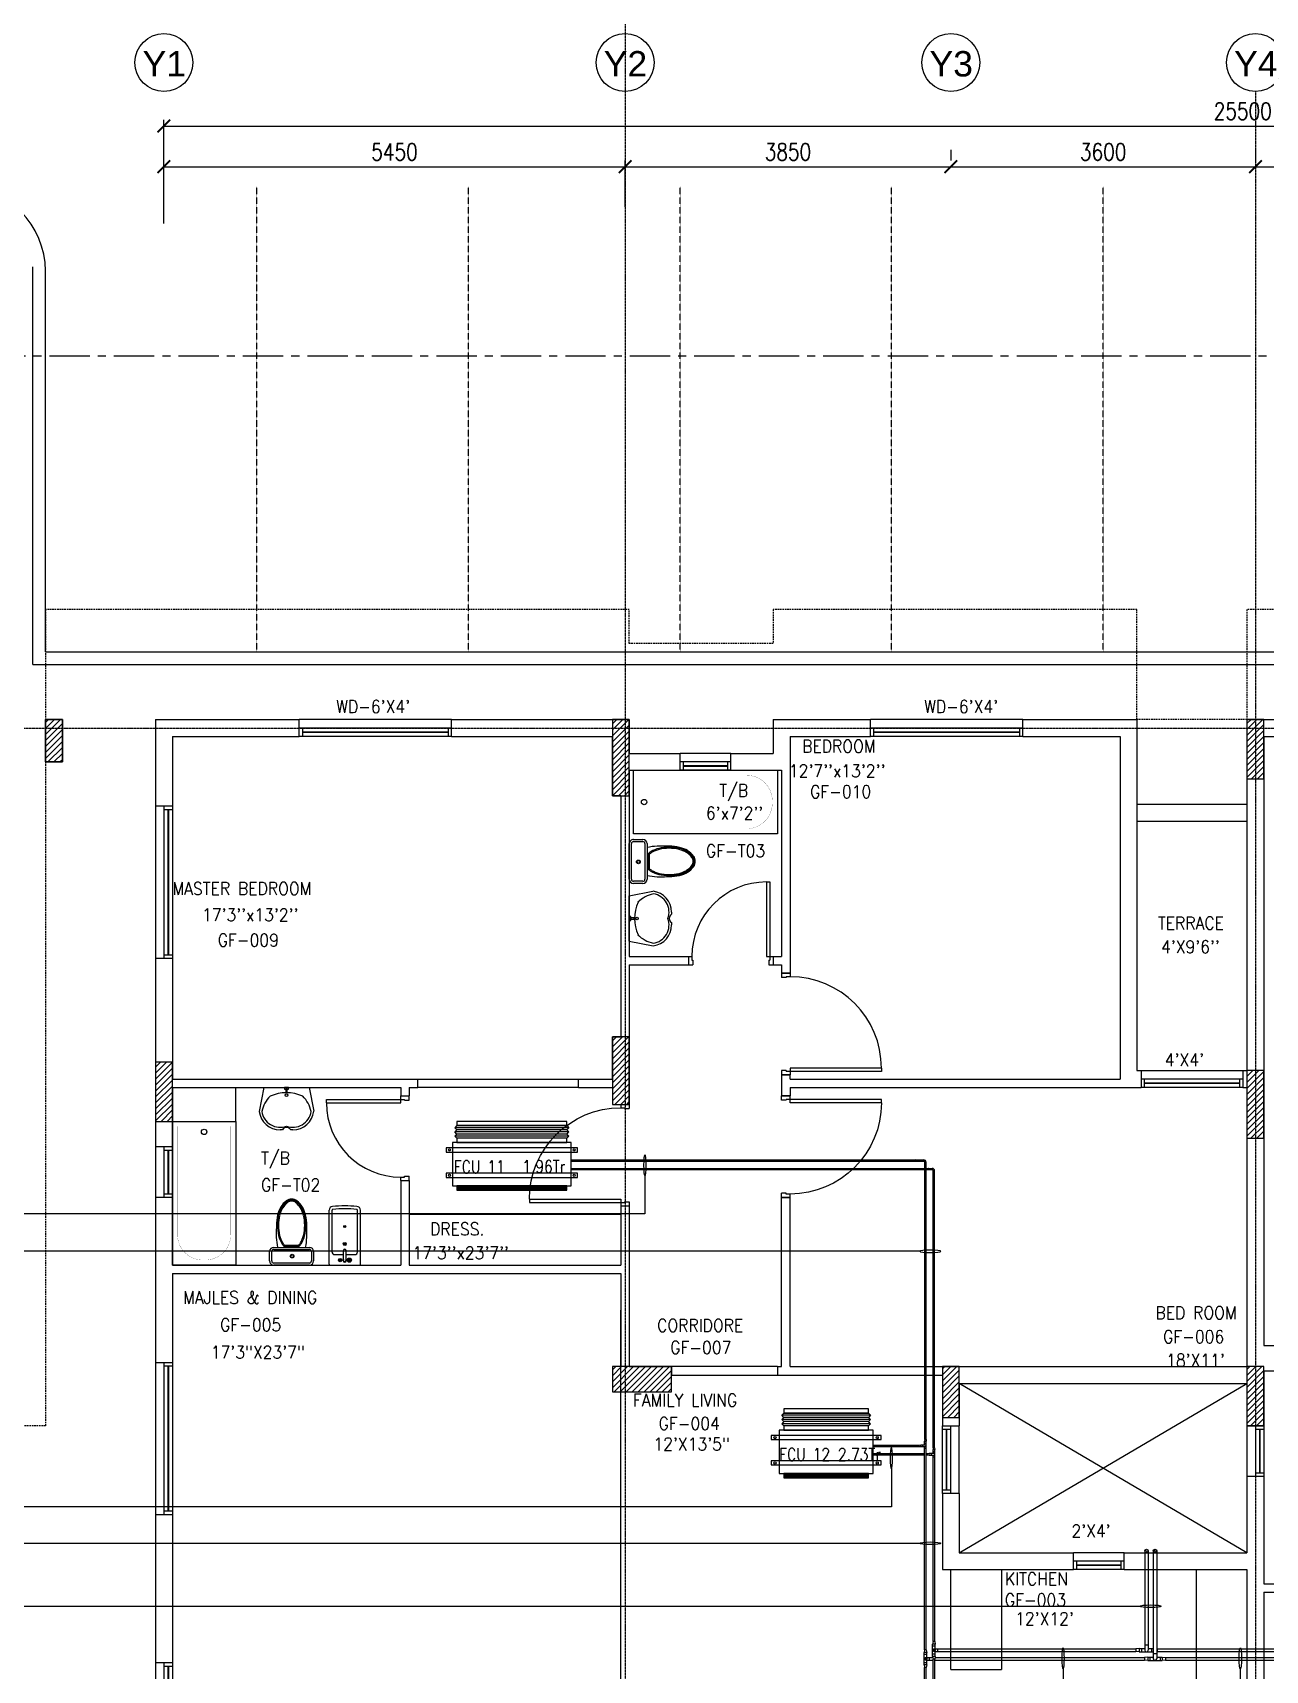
# Model space of a CAD drawing. Header units: millimetres. Extents: x 0 to 79758, y -5689 to 63441.
# Drawn here: x 24072 to 38638, y 34385 to 53746 of the extents above; entities that cross this region are included whole.
import ezdxf
from ezdxf.enums import TextEntityAlignment as Align

# ---------------------------------------------------------------- set-up
doc = ezdxf.new("R2010")
doc.units = ezdxf.units.MM
for name, pattern in [('CENTER', [50.8, 31.75, -6.35, 6.35, -6.35]), ('DASHED', [19.05, 12.7, -6.35]), ('DASHED2', [9.525, 6.35, -3.175])]:
    doc.linetypes.add(name, pattern=pattern)
for name, color, linetype in [('A-ANNO-DIMS', 1, 'Continuous'), ('A-ANNO-SYMB', 33, 'Continuous'), ('A-ANNO-TEXT', 8, 'Continuous'), ('A-AREA', 8, 'CENTER'), ('A-DOOR', 4, 'Continuous'), ('A-FLOR-OVHD', 4, 'DASHED2'), ('A-FLOR-PFIX', 8, 'Continuous'), ('A-FLOR-SPCL', 8, 'Continuous'), ('A-GLAZ', 5, 'Continuous'), ('A-GRID', 253, 'CENTER'), ('A-WALL-FULL', 8, 'Continuous'), ('AC-CHILLED WATER TEXT', 41, 'Continuous'), ('AC-CHR', 60, 'Continuous'), ('AC-CHS', 30, 'Continuous'), ('AC-FAD', 6, 'Continuous'), ('AC-SAD', 3, 'Continuous'), ('AC-SAD TEXT', 3, 'Continuous'), ('FCU-AC', 160, 'Continuous'), ('L-WALK', 8, 'Continuous'), ('S-COL- HACT.', 9, 'Continuous'), ('S-COL.', 8, 'Continuous')]:
    doc.layers.add(name, color=color, linetype=linetype)
doc.styles.add('ROMANS', font='romans.shx', dxfattribs={"width": 0.8})
doc.styles.add('SANSSERIF', font='sas_____.pfb')
doc.styles.add('SIMPLEX', font='simplex.shx', dxfattribs={"width": 0.8})
doc.dimstyles.new('100 of DIM2', dxfattribs={"dimscale": 0, "dimtxt": 200, "dimasz": 150, "dimexe": 75, "dimexo": 200, "dimgap": 75, "dimtad": 1, "dimdec": 0, "dimrnd": 5, "dimzin": 0, "dimdsep": 46, "dimtxsty": 'ROMANS', "dimblk": 'ARCHTICK', "dimcen": 100, "dimclrd": 94, "dimclre": 94, "dimclrt": 2, "dimadec": 0, "dimazin": 0, "dimtfac": 1, "dimtdec": 0, "dimtofl": 0, "dimtmove": 2, "dimatfit": 3, "dimldrblk": 'OPEN90', "dimfxl": 75, "dimtolj": 1, "dimtzin": 0, "dimarcsym": 0})
pattern_1 = [(45, (1147577.044, 409937.22), (-35.355339, 35.355339), [])]
pattern_2 = [(45, (-1585476.315, 1519766.9952), (-2.2450640303, 2.2450640303), [])]

# ---------------------------------------------------------------- blocks, each defined once
blk = doc.blocks.new('D-120-R1')
for p, q in [((-80, 1180), (-40, 1180)), ((-80, 1180), (-80, 100)), ((-40, 1180), (-40, 55)), ((-1200, 100), (-1160, 100)), ((-1200, 100), (-1200, 0)), ((-1160, 100), (-1160, 55)), ((-1160, 55), (-1150, 55)), ((-1150, 55), (-1150, 0)), ((-80, 100), (0, 100)), ((-50, 55), (-40, 55)), ((-50, 55), (-50, 0)), ((-50, 0), (0, 0)), ((0, 100), (0, 0)), ((-1200, 0), (-1150, 0))]:
    blk.add_line(p, q)
at = {"linetype": 'Continuous'}
blk.add_arc((-80, 100), 1080, 90, 180, dxfattribs=at)
blk = doc.blocks.new('D-100-R1')
for p, q in [((-80, 980), (-80, 100)), ((-80, 980), (-40, 980)), ((-40, 980), (-40, 55)), ((-1000, 100), (-1000, 0)), ((-1000, 100), (-960, 100)), ((-960, 100), (-960, 55)), ((-960, 55), (-950, 55)), ((-950, 55), (-950, 0)), ((-80, 100), (0, 100)), ((-50, 55), (-50, 0)), ((-50, 55), (-40, 55)), ((-50, 0), (0, 0)), ((0, 100), (0, 0)), ((-1000, 0), (-950, 0))]:
    blk.add_line(p, q)
at = {"linetype": 'Continuous'}
blk.add_arc((-80, 100), 880, 90, 180, dxfattribs=at)
blk = doc.blocks.new('W-60')
for p, q in [((600, 100), (0, 100)), ((600, 0), (0, 0)), ((40, 0), (40, 100)), ((560, 100), (560, 0))]:
    blk.add_line(p, q)
at = {"linetype": 'Continuous'}
for p, q in [((560, 53), (40, 53)), ((560, 47), (40, 47))]:
    blk.add_line(p, q, dxfattribs=at)
blk = doc.blocks.new('BIDET-1')
for p, q in [((175, 0), (-175, 0)), ((-185, -10), (-185, -649)), ((-150, -155), (-150, -649)), ((-15, -125), (-120, -125)), ((-39, -59), (-69, -59)), ((-54, -44), (-54, -74)), ((-15, -54), (-15, -174)), ((15, -54), (15, -174)), ((120, -125), (15, -125)), ((39, -59), (69, -59)), ((54, -44), (54, -74)), ((150, -155), (150, -649)), ((185, -10), (185, -649)), ((12, -250), (-12, -250)), ((-9, -259), (9, -241)), ((-9, -241), (9, -259)), ((0, -238), (0, -262))]:
    blk.add_line(p, q)
for centre, radius in [((-54, -59), 25), ((-54, -59), 20), ((-54, -59), 15.2), ((-54, -59), 10.2), ((54, -59), 20), ((54, -59), 15.2), ((54, -59), 10.2), ((0, -250), 17.5), ((0, -250), 12.5), ((0, -457), 12.5), ((0, -457), 10)]:
    blk.add_circle(centre, radius)
for centre, radius, start, end in [((-175, -10), 10, 90, 180), ((175, -10), 10, 0, 90), ((-120, -155), 30, 90, 180), ((0, -54), 20, 318.5904, 221.4096), ((0, -54), 15, 0, 180), ((0, -174), 15, 180, 0), ((120, -155), 30, 0, 90), ((-140, -649), 45, 180, 265.2062), ((-140, -649), 10, 180, 265.2062), ((0, 1020), 1720, 265.2062, 274.7938), ((0, 1020), 1685, 265.2062, 274.7938), ((140, -649), 10, 274.7938, 0), ((140, -649), 45, 274.7938, 0)]:
    blk.add_arc(centre, radius, start, end)
blk = doc.blocks.new('WC-1')
for p, q in [((-210, 0), (210, 0)), ((-260, -160), (-260, -50)), ((-235, -160), (-235, -50)), ((-210, -25), (210, -25)), ((210, -185), (-210, -185)), ((235, -50), (235, -160)), ((260, -50), (260, -160)), ((210, -210), (-210, -210)), ((91, -223), (-91, -223)), ((86, -235), (-86, -235))]:
    blk.add_line(p, q)
for radius in [22.1, 17.1]:
    blk.add_circle((-6, -107), radius)
for centre, radius, start, end in [((-210, -50), 50, 90, 180), ((-210, -160), 50, 180, 270), ((-210, -50), 25, 90, 180), ((-210, -160), 25, 180, 270), ((210, -50), 50, 360, 90), ((210, -50), 25, 360, 90), ((210, -160), 25, 270, 360), ((210, -160), 50, 270, 360), ((722, -383), 904, 168.9529, 184.0632), ((352, -470), 520, 166.4766, 180), ((352, -470), 507, 166.4766, 180), ((178, -428), 341, 149.8586, 166.4766), ((178, -428), 328, 149.8586, 166.4766), ((69, -365), 214, 138.4152, 149.8586), ((69, -365), 201, 139.9943, 149.8586), ((-69, -365), 201, 30.1414, 40.0057), ((-69, -365), 214, 30.1414, 41.5848), ((-178, -428), 328, 13.5234, 30.1414), ((-178, -428), 341, 13.5234, 30.1414), ((-352, -470), 507, 360, 13.5234), ((-352, -470), 520, 360, 13.5234), ((352, -470), 532, 177.5541, 180), ((352, -470), 532, 180, 193.5234), ((352, -470), 520, 180, 193.5234), ((352, -470), 507, 180, 193.5234), ((-352, -470), 507, 346.4766, 360), ((-352, -470), 520, 346.4766, 360), ((-352, -470), 532, 346.4766, 360), ((-352, -470), 532, 360, 2.4459), ((178, -512), 353, 193.5234, 210.1414), ((178, -512), 341, 193.5234, 210.1414), ((178, -512), 328, 193.5234, 210.1414), ((69, -575), 226, 210.1414, 234.4972), ((69, -575), 214, 210.1414, 234.4972), ((69, -575), 201, 210.1414, 234.4972), ((0, -672), 108, 234.4972, 270), ((0, -672), 95.9, 234.4972, 270), ((0, -672), 83.4, 234.4972, 270), ((0, -672), 83.4, 270, 305.5028), ((0, -672), 95.9, 270, 305.5028), ((0, -672), 108, 270, 305.5028), ((-69, -575), 201, 305.5028, 329.8586), ((-69, -575), 214, 305.5028, 329.8586), ((-69, -575), 226, 305.5028, 329.8586), ((-178, -512), 328, 329.8586, 346.4766), ((-178, -512), 341, 329.8586, 346.4766), ((-178, -512), 353, 329.8586, 346.4766)]:
    blk.add_arc(centre, radius, start, end)
at = {"linetype": 'Continuous', "ltscale": 50}
blk.add_arc((-722, -383), 904, 355.9368, 11.0471, dxfattribs=at)
blk = doc.blocks.new('LAV-4')
for p, q in [((-266, 0), (-322, -283)), ((-266, 0), (268, 0)), ((268, 0), (324, -280)), ((-48, -500), (-75, -500)), ((75, -500), (50, -500))]:
    blk.add_line(p, q)
for points in [[(-25, 0), (-25, -18), (25, -18), (25, 0)], [(-9, -20), (-9, -57), (8, -57), (8, -20)]]:
    blk.add_lwpolyline(points, close=True)
blk.add_circle((0, -91), 15.4)
for centre, radius, start, end in [((74, -366), 375, 135.3333, 167.1432), ((0, -539), 477, 66.1261, 113.874), ((-74, -366), 375, 12.5199, 44.6667), ((-75, -250), 250, 187.6784, 270), ((-75, -250), 220, 188.5814, 289.9523), ((75, -250), 220, 250.0878, 350.8515), ((75, -250), 250, 270, 353.0121), ((1, -527), 55.9, 28.7827, 151.2173), ((50, -499), 0, 238.1883, 0)]:
    blk.add_arc(centre, radius, start, end)
blk = doc.blocks.new('BT-2')
blk.add_lwpolyline([(0, 750), (1700, 750), (1700, 0), (0, 0)], close=True)
at = {"const_width": 2}
blk.add_lwpolyline([(60, 690), (1340, 690, -0.414214), (1640, 390), (1640, 360, -0.414214), (1340, 60), (60, 60)], format="xyb", close=True, dxfattribs=at)
blk.add_circle((125, 375), 31.9)
blk = doc.blocks.new('W-180')
for p, q in [((1800, 100), (0, 100)), ((1800, 0), (0, 0)), ((40, 0), (40, 100)), ((1760, 100), (1760, 0))]:
    blk.add_line(p, q)
at = {"linetype": 'Continuous'}
for p, q in [((1760, 53), (40, 53)), ((1760, 47), (40, 47))]:
    blk.add_line(p, q, dxfattribs=at)
blk = doc.blocks.new('W-80')
for p, q in [((800, 100), (0, 100)), ((800, 0), (0, 0)), ((40, 0), (40, 100)), ((760, 100), (760, 0))]:
    blk.add_line(p, q)
at = {"linetype": 'Continuous'}
for p, q in [((760, 53), (40, 53)), ((760, 47), (40, 47))]:
    blk.add_line(p, q, dxfattribs=at)
blk = doc.blocks.new('W-120')
for p, q in [((1200, 100), (0, 100)), ((1200, 0), (0, 0)), ((40, 0), (40, 100)), ((1160, 100), (1160, 0))]:
    blk.add_line(p, q)
at = {"linetype": 'Continuous'}
for p, q in [((1160, 53), (40, 53)), ((1160, 47), (40, 47))]:
    blk.add_line(p, q, dxfattribs=at)
blk = doc.blocks.new('_ArchTick')
at = {"color": 0, "linetype": 'ByBlock', "const_width": 0.15}
blk.add_lwpolyline([(-0.5, -0.5), (0.5, 0.5)], dxfattribs=at)
blk = doc.blocks.new('*D105')
at = {"layer": 'A-ANNO-DIMS', "color": 94, "lineweight": -2, "ltscale": 3, "transparency": 16777216}
for p, q in [((34922, 52362), (34922, 52237)), ((38522, 52362), (38522, 52237)), ((34922, 52162), (38522, 52162))]:
    blk.add_line(p, q, dxfattribs=at)
at = {"layer": 'Defpoints', "color": 0, "ltscale": 3, "transparency": 16777216}
for p in [(34922, 52162), (38522, 52162), (38522, 52162)]:
    blk.add_point(p, dxfattribs=at)
at = {"layer": 'A-ANNO-DIMS', "color": 94, "lineweight": -2, "ltscale": 3, "transparency": 16777216, "xscale": 150, "yscale": 150, "zscale": 150, "rotation": 180}
blk.add_blockref('_ArchTick', (34922, 52162), dxfattribs=at)
at = {"layer": 'A-ANNO-DIMS', "color": 94, "lineweight": -2, "ltscale": 3, "transparency": 16777216, "xscale": 150, "yscale": 150, "zscale": 150}
blk.add_blockref('_ArchTick', (38522, 52162), dxfattribs=at)
at = {"layer": 'A-ANNO-DIMS', "color": 2, "ltscale": 3, "transparency": 16777216, "insert": (36722, 52337), "char_height": 200, "attachment_point": 5, "style": 'ROMANS'}
blk.add_mtext('\\A1;3600', dxfattribs=at)
blk = doc.blocks.new('_Open90')
at = {"color": 0, "linetype": 'ByBlock', "lineweight": -2}
for p, q in [((0, 0), (-1, 0)), ((-0.5, 0.5), (0, 0)), ((0, 0), (-0.5, -0.5))]:
    blk.add_line(p, q, dxfattribs=at)
blk = doc.blocks.new('*D107')
at = {"layer": 'A-ANNO-DIMS', "color": 94, "lineweight": -2, "ltscale": 3, "transparency": 16777216}
for p, q in [((25622, 51687), (25622, 52237)), ((25622, 52162), (31072, 52162)), ((31072, 51687), (31072, 52237))]:
    blk.add_line(p, q, dxfattribs=at)
at = {"layer": 'Defpoints', "color": 0, "ltscale": 3, "transparency": 16777216}
for p in [(31072, 52162), (25622, 51487), (31072, 51487)]:
    blk.add_point(p, dxfattribs=at)
at = {"layer": 'A-ANNO-DIMS', "color": 94, "lineweight": -2, "ltscale": 3, "transparency": 16777216, "xscale": 150, "yscale": 150, "zscale": 150, "rotation": 180}
blk.add_blockref('_ArchTick', (25622, 52162), dxfattribs=at)
at = {"layer": 'A-ANNO-DIMS', "color": 94, "lineweight": -2, "ltscale": 3, "transparency": 16777216, "xscale": 150, "yscale": 150, "zscale": 150}
blk.add_blockref('_ArchTick', (31072, 52162), dxfattribs=at)
at = {"layer": 'A-ANNO-DIMS', "color": 2, "ltscale": 3, "transparency": 16777216, "insert": (28347, 52337), "char_height": 200, "attachment_point": 5, "style": 'ROMANS'}
blk.add_mtext('\\A1;5450', dxfattribs=at)
blk = doc.blocks.new('*D108')
at = {"layer": 'A-ANNO-DIMS', "color": 94, "lineweight": -2, "ltscale": 3, "transparency": 16777216}
for p, q in [((34922, 52362), (34922, 52237)), ((31072, 51687), (31072, 52237)), ((31072, 52162), (34922, 52162))]:
    blk.add_line(p, q, dxfattribs=at)
at = {"layer": 'Defpoints', "color": 0, "ltscale": 3, "transparency": 16777216}
for p in [(34922, 52162), (34922, 52162), (31072, 51487)]:
    blk.add_point(p, dxfattribs=at)
at = {"layer": 'A-ANNO-DIMS', "color": 94, "lineweight": -2, "ltscale": 3, "transparency": 16777216, "xscale": 150, "yscale": 150, "zscale": 150, "rotation": 180}
blk.add_blockref('_ArchTick', (31072, 52162), dxfattribs=at)
at = {"layer": 'A-ANNO-DIMS', "color": 94, "lineweight": -2, "ltscale": 3, "transparency": 16777216, "xscale": 150, "yscale": 150, "zscale": 150}
blk.add_blockref('_ArchTick', (34922, 52162), dxfattribs=at)
at = {"layer": 'A-ANNO-DIMS', "color": 2, "ltscale": 3, "transparency": 16777216, "insert": (32997, 52337), "char_height": 200, "attachment_point": 5, "style": 'ROMANS'}
blk.add_mtext('\\A1;3850', dxfattribs=at)
blk = doc.blocks.new('*D109')
at = {"layer": 'A-ANNO-DIMS', "color": 94, "lineweight": -2, "ltscale": 3, "transparency": 16777216}
for p, q in [((38522, 52362), (38522, 52237)), ((43472, 52362), (43472, 52237)), ((38522, 52162), (43472, 52162))]:
    blk.add_line(p, q, dxfattribs=at)
at = {"layer": 'Defpoints', "color": 0, "ltscale": 3, "transparency": 16777216}
for p in [(38522, 52162), (43472, 52162), (43472, 52162)]:
    blk.add_point(p, dxfattribs=at)
at = {"layer": 'A-ANNO-DIMS', "color": 94, "lineweight": -2, "ltscale": 3, "transparency": 16777216, "xscale": 150, "yscale": 150, "zscale": 150, "rotation": 180}
blk.add_blockref('_ArchTick', (38522, 52162), dxfattribs=at)
at = {"layer": 'A-ANNO-DIMS', "color": 94, "lineweight": -2, "ltscale": 3, "transparency": 16777216, "xscale": 150, "yscale": 150, "zscale": 150}
blk.add_blockref('_ArchTick', (43472, 52162), dxfattribs=at)
at = {"layer": 'A-ANNO-DIMS', "color": 2, "ltscale": 3, "transparency": 16777216, "insert": (40997, 52337), "char_height": 200, "attachment_point": 5, "style": 'ROMANS'}
blk.add_mtext('\\A1;4950', dxfattribs=at)
blk = doc.blocks.new('*D110')
at = {"layer": 'A-ANNO-DIMS', "color": 94, "lineweight": -2, "ltscale": 3, "transparency": 16777216}
for p, q in [((25622, 51492), (25622, 52718)), ((51122, 51492), (51122, 52718)), ((25622, 52643), (51122, 52643))]:
    blk.add_line(p, q, dxfattribs=at)
at = {"layer": 'Defpoints', "color": 0, "ltscale": 3, "transparency": 16777216}
for p in [(51122, 52643), (25622, 51292), (51122, 51292)]:
    blk.add_point(p, dxfattribs=at)
at = {"layer": 'A-ANNO-DIMS', "color": 94, "lineweight": -2, "ltscale": 3, "transparency": 16777216, "xscale": 150, "yscale": 150, "zscale": 150, "rotation": 180}
blk.add_blockref('_ArchTick', (25622, 52643), dxfattribs=at)
at = {"layer": 'A-ANNO-DIMS', "color": 94, "lineweight": -2, "ltscale": 3, "transparency": 16777216, "xscale": 150, "yscale": 150, "zscale": 150}
blk.add_blockref('_ArchTick', (51122, 52643), dxfattribs=at)
at = {"layer": 'A-ANNO-DIMS', "color": 2, "ltscale": 3, "transparency": 16777216, "insert": (38372, 52818), "char_height": 200, "attachment_point": 5, "style": 'ROMANS'}
blk.add_mtext('\\A1;25500', dxfattribs=at)
blk = doc.blocks.new('fcu 2 tr')
h = blk.add_hatch()
h.set_pattern_fill('NET', color=3)
h.paths.add_polyline_path([(80954, -1588493), (79654, -1588493), (79654, -1588543), (80954, -1588543)])
at = {"layer": 'FCU-AC', "color": 1}
for p, q in [((80954, -1587730), (79654, -1587730)), ((79654, -1587730), (79654, -1587780)), ((80954, -1587780), (80954, -1587730)), ((79654, -1587780), (80954, -1587780)), ((80954, -1587930), (79654, -1587930)), ((79654, -1587930), (79654, -1587980)), ((80954, -1587980), (80954, -1587930)), ((79654, -1587980), (80954, -1587980))]:
    blk.add_line(p, q, dxfattribs=at)
at = {"layer": 'FCU-AC'}
for p, q in [((79654, -1587780), (79629, -1587805)), ((80979, -1587805), (79629, -1587805)), ((79654, -1587830), (79629, -1587805)), ((79654, -1587830), (79629, -1587855)), ((80979, -1587855), (79629, -1587855)), ((79654, -1587880), (79629, -1587855)), ((79654, -1587880), (79629, -1587905)), ((80979, -1587905), (79629, -1587905)), ((79654, -1587930), (79629, -1587905)), ((80954, -1587780), (79654, -1587780)), ((80954, -1587830), (79654, -1587830)), ((80954, -1587830), (79654, -1587830)), ((80954, -1587880), (79654, -1587880)), ((80954, -1587880), (79654, -1587880)), ((80954, -1587780), (80979, -1587805)), ((80954, -1587830), (80979, -1587805)), ((80954, -1587830), (80979, -1587855)), ((80954, -1587880), (80979, -1587855)), ((80954, -1587880), (80979, -1587905)), ((80954, -1587930), (80979, -1587905))]:
    blk.add_line(p, q, dxfattribs=at)
at = {"layer": 'FCU-AC', "color": 6}
for points in [[(79529, -1588093), (81079, -1588093), (81079, -1588043), (79529, -1588043)], [(79529, -1588393), (81079, -1588393), (81079, -1588343), (79529, -1588343)]]:
    blk.add_lwpolyline(points, close=True, dxfattribs=at)
at = {"layer": 'FCU-AC'}
blk.add_lwpolyline([(79604, -1588493), (81004, -1588493), (81004, -1587980), (79604, -1587980)], close=True, dxfattribs=at)
at = {"layer": 'FCU-AC', "color": 3}
blk.add_lwpolyline([(79654, -1588543), (80954, -1588543), (80954, -1588493), (79654, -1588493)], close=True, dxfattribs=at)
at = {"layer": 'FCU-AC', "color": 6}
for centre in [(79566, -1588068), (81041, -1588068), (79566, -1588368), (81041, -1588368)]:
    blk.add_circle(centre, 12.5, dxfattribs=at)
blk = doc.blocks.new('fcu-1    1.5 tr')
h = blk.add_hatch()
h.set_pattern_fill('NET', color=3)
h.paths.add_polyline_path([(78733, -1589179), (77733, -1589179), (77733, -1589229), (78733, -1589229)])
at = {"color": 3}
blk.add_lwpolyline([(77733, -1589229), (78733, -1589229), (78733, -1589179), (77733, -1589179)], close=True, dxfattribs=at)
at = {"layer": 'FCU-AC', "color": 5}
for p, q in [((77733, -1588466), (77708, -1588491)), ((78758, -1588491), (77708, -1588491)), ((77733, -1588516), (77708, -1588491)), ((77733, -1588516), (77708, -1588541)), ((78733, -1588516), (77733, -1588516)), ((78758, -1588491), (78733, -1588466)), ((78758, -1588491), (78733, -1588516)), ((78758, -1588541), (78733, -1588516)), ((78758, -1588541), (77708, -1588541)), ((77733, -1588566), (77708, -1588541)), ((77733, -1588566), (77708, -1588591)), ((78758, -1588591), (77708, -1588591)), ((77733, -1588616), (77708, -1588591)), ((78733, -1588566), (77733, -1588566)), ((78758, -1588541), (78733, -1588566)), ((78758, -1588591), (78733, -1588566)), ((78758, -1588591), (78733, -1588616))]:
    blk.add_line(p, q, dxfattribs=at)
at = {"layer": 'FCU-AC', "color": 1}
for p, q in [((78733, -1588416), (77733, -1588416)), ((77733, -1588416), (77733, -1588466)), ((77733, -1588466), (78733, -1588466)), ((78733, -1588466), (78733, -1588416)), ((78733, -1588616), (77733, -1588616)), ((77733, -1588616), (77733, -1588666)), ((77733, -1588666), (78733, -1588666)), ((78733, -1588666), (78733, -1588616))]:
    blk.add_line(p, q, dxfattribs=at)
at = {"layer": 'FCU-AC'}
for p, q in [((78733, -1588466), (77733, -1588466)), ((78788, -1588666), (77678, -1588666)), ((77678, -1588666), (77678, -1589179)), ((78788, -1589179), (78788, -1588666)), ((77678, -1589179), (78788, -1589179))]:
    blk.add_line(p, q, dxfattribs=at)
at = {"layer": 'FCU-AC', "color": 2}
for p, q in [((78733, -1588516), (77733, -1588516)), ((78733, -1588566), (77733, -1588566))]:
    blk.add_line(p, q, dxfattribs=at)
at = {"layer": 'FCU-AC', "color": 6}
for points in [[(77583, -1588779), (78883, -1588779), (78883, -1588729), (77583, -1588729)], [(77583, -1589079), (78883, -1589079), (78883, -1589029), (77583, -1589029)]]:
    blk.add_lwpolyline(points, close=True, dxfattribs=at)
for centre in [(77629, -1588755), (78837, -1588755), (77629, -1589055), (78837, -1589055)]:
    blk.add_circle(centre, 12.5, dxfattribs=at)

msp = doc.modelspace()

# ---------------------------------------------------------------- hatches: boundary and pattern name
at = {"layer": 'AC-CHR'}
h = msp.add_hatch(dxfattribs=at)
h.set_pattern_fill('ANSI31', color=256)
h.set_pattern_definition(pattern_2)
h.paths.add_polyline_path([(34526.9, 40411.7, 1), (34541.9, 40411.7, 1)])
h = msp.add_hatch(dxfattribs=at)
h.set_pattern_fill('ANSI31', color=256)
h.set_pattern_definition([(45, (-1585576.315, 1519393.8684), (-2.2450640303, 2.2450640303), [])])
h.paths.add_polyline_path([(34637.9, 34521.5, 1), (34605.9, 34521.5, 1)])
at = {"layer": 'AC-FAD', "true_color": 0xf26722}
h = msp.add_hatch(dxfattribs=at)
h.set_pattern_fill('ANSI31', color=30)
h.set_pattern_definition(pattern_2)
h.paths.add_polyline_path([(34641.9, 40311.7, 1), (34626.9, 40311.7, 1)])
at = {"layer": 'AC-SAD', "true_color": 0xf26722}
h = msp.add_hatch(dxfattribs=at)
h.set_pattern_fill('ANSI31', color=30)
h.set_pattern_definition([(45, (-1585476.315, 1519493.8684), (-2.2450640303, 2.2450640303), [])])
h.paths.add_polyline_path([(34737.9, 34621.5, 1), (34705.9, 34621.5, 1)])
at = {"layer": 'S-COL- HACT.', "linetype": 'Continuous', "ltscale": 3}
h = msp.add_hatch(dxfattribs=at)
h.set_pattern_fill('ANSI31', color=256, scale=400, style=0)
h.set_pattern_definition(pattern_1)
h.paths.add_polyline_path([(24421.9, 45125.2), (24421.9, 45625.2), (24221.9, 45625.2), (24221.9, 45125.2)])
h = msp.add_hatch(dxfattribs=at)
h.set_pattern_fill('ANSI31', color=256, scale=400, style=0)
h.set_pattern_definition(pattern_1)
h.paths.add_polyline_path([(31121.9, 44725.2), (31121.9, 45625.2), (30921.9, 45625.2), (30921.9, 44725.2)])
h = msp.add_hatch(dxfattribs=at)
h.set_pattern_fill('ANSI31', color=256, scale=400, style=0)
h.set_pattern_definition(pattern_1)
h.paths.add_polyline_path([(38421.9, 45625.2), (38421.9, 44925.2), (38621.9, 44925.2), (38621.9, 45625.2)])
h = msp.add_hatch(dxfattribs=at)
h.set_pattern_fill('ANSI31', color=256, scale=400, style=0)
h.set_pattern_definition(pattern_1)
h.paths.add_polyline_path([(31121.9, 41075.2), (31121.9, 41875.2), (30921.9, 41875.2), (30921.9, 41075.2)])
h = msp.add_hatch(dxfattribs=at)
h.set_pattern_fill('ANSI31', color=256, scale=400, style=0)
h.set_pattern_definition(pattern_1)
h.paths.add_polyline_path([(25521.9, 41575.2), (25521.9, 40875.2), (25721.9, 40875.2), (25721.9, 41575.2)])
h = msp.add_hatch(dxfattribs=at)
h.set_pattern_fill('ANSI31', color=256, scale=400, style=0)
h.set_pattern_definition(pattern_1)
h.paths.add_polyline_path([(38621.9, 40675.2), (38621.9, 41475.2), (38421.9, 41475.2), (38421.9, 40675.2)])
h = msp.add_hatch(dxfattribs=at)
h.set_pattern_fill('ANSI31', color=256, scale=400, style=0)
h.set_pattern_definition(pattern_1)
h.paths.add_polyline_path([(31621.9, 37975.2), (30921.9, 37975.2), (30921.9, 37675.2), (31621.9, 37675.2)])
h = msp.add_hatch(dxfattribs=at)
h.set_pattern_fill('ANSI31', color=256, scale=400, style=0)
h.set_pattern_definition(pattern_1)
h.paths.add_polyline_path([(34821.9, 37975.2), (34821.9, 37375.2), (35021.9, 37375.2), (35021.9, 37975.2)])
h = msp.add_hatch(dxfattribs=at)
h.set_pattern_fill('ANSI31', color=256, scale=400, style=0)
h.set_pattern_definition(pattern_1)
h.paths.add_polyline_path([(38421.9, 37975.2), (38421.9, 37275.2), (38621.9, 37275.2), (38621.9, 37975.2)])

# ---------------------------------------------------------------- linework, layer by layer
for p, q in [((25721.9, 41375.2), (28358.4, 41375.2)), ((31021.9, 39775.2), (28521.9, 39775.2)), ((28521.9, 39175.2), (31021.9, 39175.2)), ((31021.9, 33175.2), (31021.9, 38643.9))]:
    msp.add_line(p, q)
at = {"layer": 'A-ANNO-SYMB', "ltscale": 3}
for centre in [(25621.9, 53393.4), (31071.9, 53393.4), (34921.9, 53393.4), (38521.9, 53393.4)]:
    msp.add_circle(centre, 342.2, dxfattribs=at)
at = {"layer": 'A-AREA', "ltscale": 15}
msp.add_line((21221.9, 49925.2), (53321.9, 49925.2), dxfattribs=at)
at = {"layer": 'A-FLOR-OVHD', "linetype": 'Continuous', "ltscale": 3}
for p, q in [((28621.9, 41375.2), (30521.9, 41375.2)), ((30521.9, 41275.2), (28621.9, 41275.2)), ((32871.9, 37975.2), (31621.9, 37975.2)), ((31621.9, 37875.2), (32871.9, 37875.2))]:
    msp.add_line(p, q, dxfattribs=at)
at = {"layer": 'A-FLOR-OVHD', "ltscale": 3}
msp.add_lwpolyline([(46821.9, 46925.2), (38421.9, 46925.2), (38421.9, 45625.2), (37121.9, 45625.2), (37121.9, 46925.2), (32821.9, 46925.2), (32821.9, 46525.2), (31121.9, 46525.2), (31121.9, 46925.2), (24221.9, 46925.2), (24221.9, 37275.2), (23221.9, 37275.2), (23221.9, 32775.2)], dxfattribs=at)
at = {"layer": 'A-FLOR-PFIX', "ltscale": 3}
msp.add_line((26471.9, 40875.2), (26471.9, 41275.2), dxfattribs=at)
at = {"layer": 'A-FLOR-SPCL', "ltscale": 3}
for p, q in [((37121.9, 44625.2), (38421.9, 44625.2)), ((37121.9, 44425.2), (38421.9, 44425.2)), ((35021.9, 35775.2), (38421.9, 37775.2)), ((38421.9, 35775.2), (35021.9, 37775.2)), ((34921.9, 34395.2), (34921.9, 35575.2)), ((35521.9, 35575.2), (35521.9, 34395.2)), ((37821.9, 35575.2), (37821.9, 32425.2)), ((34921.9, 34395.2), (35521.9, 34395.2))]:
    msp.add_line(p, q, dxfattribs=at)
at = {"layer": 'A-GLAZ', "ltscale": 3}
for p, q in [((29021.9, 45625.2), (27221.9, 45625.2)), ((35771.9, 45625.2), (33971.9, 45625.2)), ((32321.9, 45225.2), (31721.9, 45225.2)), ((25521.9, 44600.2), (25521.9, 42800.2)), ((37171.9, 41475.2), (38371.9, 41475.2)), ((25521.9, 40575.2), (25521.9, 39975.2)), ((25521.9, 38025.2), (25521.9, 36225.2)), ((35021.9, 36475.2), (35021.9, 37275.2)), ((38421.9, 37275.2), (38421.9, 36675.2)), ((36971.9, 35775.2), (36371.9, 35775.2)), ((25521.9, 34475.2), (25521.9, 32675.2))]:
    msp.add_line(p, q, dxfattribs=at)
at = {"layer": 'A-GRID', "ltscale": 0.1}
for p, q in [((31071.9, 54351.2), (31071.9, 6216.9)), ((38521.9, 53051.2), (38521.9, 4916.9)), ((13764.6, 45525.2), (57304.2, 45525.2))]:
    msp.add_line(p, q, dxfattribs=at)
at = {"layer": 'A-WALL-FULL', "ltscale": 3}
for p, q in [((25521.9, 45625.2), (27221.9, 45625.2)), ((25521.9, 45625.2), (25521.9, 44600.2)), ((27221.9, 45425.2), (27221.9, 45625.2)), ((29021.9, 45625.2), (31121.9, 45625.2)), ((29021.9, 45425.2), (29021.9, 45625.2)), ((31121.9, 45625.2), (31121.9, 45225.2)), ((32821.9, 45625.2), (33971.9, 45625.2)), ((32821.9, 45625.2), (32821.9, 45225.2)), ((33971.9, 45425.2), (33971.9, 45625.2)), ((35771.9, 45625.2), (37121.9, 45625.2)), ((35771.9, 45425.2), (35771.9, 45625.2)), ((37121.9, 45625.2), (37121.9, 41475.2)), ((38421.9, 45625.2), (39021.9, 45625.2)), ((38421.9, 45625.2), (38421.9, 41475.2)), ((25721.9, 45425.2), (27221.9, 45425.2)), ((25721.9, 45425.2), (25721.9, 44600.2)), ((29021.9, 45425.2), (30921.9, 45425.2)), ((33021.9, 45425.2), (33971.9, 45425.2)), ((33021.9, 45425.2), (33021.9, 42625.2)), ((35771.9, 45425.2), (36921.9, 45425.2)), ((36921.9, 45425.2), (36921.9, 41375.2)), ((38621.9, 45425.2), (39021.9, 45425.2)), ((38621.9, 45425.2), (38621.9, 38225.2)), ((31121.9, 45225.2), (31721.9, 45225.2)), ((31721.9, 45025.2), (31721.9, 45225.2)), ((32321.9, 45225.2), (32821.9, 45225.2)), ((32321.9, 45025.2), (32321.9, 45225.2)), ((31121.9, 45025.2), (31721.9, 45025.2)), ((31121.9, 45025.2), (31121.9, 42825.2)), ((32321.9, 45025.2), (32921.9, 45025.2)), ((32921.9, 45025.2), (32921.9, 42825.2)), ((31021.9, 44725.2), (31021.9, 41875.2)), ((25721.9, 44600.2), (25521.9, 44600.2)), ((25521.9, 42800.2), (25521.9, 40575.2)), ((25721.9, 42800.2), (25521.9, 42800.2)), ((25721.9, 42800.2), (25721.9, 41375.2)), ((31121.9, 42825.2), (31821.9, 42825.2)), ((31821.9, 42825.2), (31821.9, 42725.2)), ((32821.9, 42825.2), (32821.9, 42725.2)), ((32821.9, 42825.2), (32921.9, 42825.2)), ((31121.9, 42725.2), (31821.9, 42725.2)), ((31121.9, 42725.2), (31121.9, 41075.2)), ((32821.9, 42725.2), (32921.9, 42725.2)), ((32921.9, 42725.2), (32921.9, 42625.2)), ((32921.9, 42625.2), (33021.9, 42625.2)), ((37121.9, 41475.2), (37171.9, 41475.2)), ((37171.9, 41475.2), (37171.9, 41275.2)), ((38371.9, 41475.2), (38421.9, 41475.2)), ((38371.9, 41475.2), (38371.9, 41275.2)), ((25721.9, 41375.2), (28621.9, 41375.2)), ((25721.9, 41275.2), (28421.9, 41275.2)), ((25721.9, 41275.2), (25721.9, 40575.2)), ((28421.9, 41275.2), (28421.9, 41175.2)), ((28521.9, 41275.2), (28621.9, 41275.2)), ((28521.9, 41275.2), (28521.9, 41175.2)), ((28621.9, 41275.2), (28621.9, 41375.2)), ((30521.9, 41375.2), (30921.9, 41375.2)), ((30521.9, 41275.2), (30521.9, 41375.2)), ((30521.9, 41275.2), (30921.9, 41275.2)), ((32921.9, 41425.2), (32921.9, 41175.2)), ((32921.9, 41425.2), (33021.9, 41425.2)), ((33021.9, 41375.2), (33021.9, 41425.2)), ((33021.9, 41375.2), (36921.9, 41375.2)), ((33021.9, 41275.2), (37171.9, 41275.2)), ((33021.9, 41275.2), (33021.9, 41175.2)), ((38371.9, 41275.2), (38421.9, 41275.2)), ((38421.9, 41275.2), (38421.9, 37975.2)), ((28421.9, 41175.2), (28521.9, 41175.2)), ((31021.9, 41075.2), (31121.9, 41075.2)), ((32921.9, 41175.2), (33021.9, 41175.2)), ((25721.9, 40575.2), (25521.9, 40575.2)), ((28421.9, 40175.2), (28521.9, 40175.2)), ((28421.9, 40175.2), (28421.9, 39175.2)), ((28521.9, 40175.2), (28521.9, 39175.2)), ((25521.9, 39975.2), (25521.9, 39275.2)), ((25721.9, 39975.2), (25521.9, 39975.2)), ((25721.9, 39975.2), (25721.9, 39175.2)), ((32921.9, 39975.2), (33021.9, 39975.2)), ((32921.9, 37975.2), (32921.9, 39975.2)), ((33021.9, 37975.2), (33021.9, 39975.2)), ((31021.9, 39875.2), (31121.9, 39875.2)), ((31021.9, 39875.2), (31021.9, 39175.2)), ((31121.9, 39875.2), (31121.9, 37975.2)), ((25521.9, 39275.2), (25521.9, 39275.2)), ((25521.9, 39275.2), (25521.9, 38025.2)), ((25721.9, 39175.2), (28421.9, 39175.2)), ((25721.9, 39075.2), (31021.9, 39075.2)), ((25721.9, 39075.2), (25721.9, 38025.2)), ((31021.9, 39075.2), (31021.9, 37975.2)), ((38621.9, 38225.2), (40121.9, 38225.2)), ((25521.9, 38025.2), (25721.9, 38025.2)), ((25521.9, 38025.2), (25721.9, 38025.2)), ((31121.9, 37975.2), (31621.9, 37975.2)), ((31621.9, 37975.2), (31621.9, 37875.2)), ((32871.9, 37975.2), (32921.9, 37975.2)), ((32871.9, 37975.2), (32871.9, 37875.2)), ((33021.9, 37975.2), (38421.9, 37975.2)), ((32871.9, 37875.2), (34821.9, 37875.2)), ((34821.9, 37875.2), (34821.9, 37275.2)), ((35021.9, 37775.2), (38421.9, 37775.2)), ((35021.9, 37775.2), (35021.9, 37275.2)), ((38421.9, 37775.2), (38421.9, 37275.2)), ((38621.9, 37925.2), (38621.9, 37275.2)), ((38621.9, 37925.2), (40021.9, 37925.2)), ((34821.9, 37275.2), (35021.9, 37275.2)), ((38621.9, 37275.2), (38421.9, 37275.2)), ((38421.9, 36675.2), (38421.9, 35775.2)), ((38621.9, 36675.2), (38421.9, 36675.2)), ((38621.9, 36675.2), (38621.9, 35407.2)), ((35021.9, 36475.2), (34821.9, 36475.2)), ((34821.9, 36475.2), (34821.9, 35575.2)), ((35021.9, 36475.2), (35021.9, 35775.2)), ((25521.9, 36225.2), (25721.9, 36225.2)), ((25521.9, 36225.2), (25521.9, 34475.2)), ((25721.9, 36225.2), (25721.9, 34475.2)), ((35021.9, 35775.2), (36371.9, 35775.2)), ((36371.9, 35575.2), (36371.9, 35775.2)), ((36971.9, 35775.2), (38421.9, 35775.2)), ((36971.9, 35575.2), (36971.9, 35775.2)), ((34821.9, 35575.2), (36371.9, 35575.2)), ((36971.9, 35575.2), (38421.9, 35575.2)), ((38421.9, 35575.2), (38421.9, 32425.2)), ((38421.9, 35575.2), (38421.9, 31825.2)), ((38621.9, 35407.2), (38771.9, 35407.2)), ((38621.9, 35307.2), (38771.9, 35307.2)), ((38621.9, 35307.2), (38621.9, 31825.2)), ((25521.9, 34475.2), (25721.9, 34475.2))]:
    msp.add_line(p, q, dxfattribs=at)
at = {"layer": 'A-WALL-FULL', "linetype": 'Continuous', "ltscale": 3}
for p, q in [((30921.9, 44725.2), (30921.9, 45425.2)), ((31021.9, 44725.2), (30921.9, 44725.2)), ((30921.9, 41375.2), (30921.9, 41875.2)), ((30921.9, 41875.2), (31021.9, 41875.2)), ((30921.9, 41275.2), (30921.9, 41075.2)), ((30921.9, 41075.2), (31121.9, 41075.2)), ((31021.9, 37975.2), (30921.9, 37975.2)), ((30921.9, 37975.2), (30921.9, 37675.2)), ((30921.9, 37675.2), (31021.9, 37675.2))]:
    msp.add_line(p, q, dxfattribs=at)
msp.add_lwpolyline([(24221.9, 45625.2), (24421.9, 45625.2), (24421.9, 45125.2), (24221.9, 45125.2)], close=True, dxfattribs=at)
at = {"layer": 'AC-CHILLED WATER TEXT'}
for p, q in [((31305.7, 40230.5), (31305.7, 39780.9)), ((31305.7, 39780.9), (11211.9, 39780.9)), ((34555.3, 39338.5), (11211.9, 39338.5)), ((34218.8, 36767.3), (34218.8, 36317.6)), ((34218.8, 36317.6), (11211.9, 36317.6)), ((11211.9, 35887.3), (34555.3, 35887.3)), ((11211.9, 35142.4), (37157.4, 35142.4)), ((36249.3, 34401.3), (36249.3, 34176.5)), ((38343.2, 34401.3), (38342.9, 33951.7))]:
    msp.add_line(p, q, dxfattribs=at)
at = {"layer": 'AC-CHILLED WATER TEXT', "extrusion": (0, 0, -1)}
for centre, major_axis in [((31305.7, 40355.5), (0, -125)), ((34680.3, 39338.5), (125, 0)), ((34218.8, 36892.3), (0, -125)), ((36249.3, 34526.3), (0, -125))]:
    msp.add_ellipse(centre, major_axis=major_axis, ratio=0.12, dxfattribs=at)
at = {"layer": 'AC-CHILLED WATER TEXT'}
for centre, major_axis in [((34680.2, 35886.6), (-125, 0)), ((37282.4, 35142.4), (-125, 0)), ((38343.3, 34526.3), (-0.1, -125))]:
    msp.add_ellipse(centre, major_axis=major_axis, ratio=0.12, dxfattribs=at)
at = {"layer": 'AC-CHR'}
for p, q in [((30433.7, 40419.2), (34599.4, 40419.2)), ((30433.7, 40404.2), (34599.4, 40404.2)), ((34509.4, 40404.2, 0), (34509.4, 40419.2, 0)), ((34559.4, 40404.2), (34559.4, 40419.2)), ((34599.4, 40404.2), (34599.4, 40419.2)), ((34614.4, 40319.2, 0), (34614.4, 40389.2, 0)), ((34629.4, 40389.2), (34614.4, 40389.2)), ((34614.4, 37115.1), (34614.4, 40304.2, 0)), ((34629.4, 40319.2, 0), (34629.4, 40389.2, 0)), ((34629.4, 37115.1), (34629.4, 40304.2, 0)), ((34003.6, 37047.6), (34546.9, 37047.6)), ((34003.6, 37032.6), (34546.9, 37032.6)), ((34546.9, 37047.6), (34566.9, 37050.1)), ((34546.9, 37032.6), (34546.9, 37047.6)), ((34546.9, 37032.6), (34566.9, 37030.1)), ((34566.9, 37050.1), (34621.9, 37050.1)), ((34566.9, 37030.1), (34566.9, 37050.1)), ((34566.9, 37030.1), (34621.9, 37030.1)), ((34591.9, 37030.1), (34591.9, 37050.1)), ((34614.4, 37115.1), (34611.9, 37095.1)), ((34611.9, 37050.1), (34611.9, 37095.1)), ((34611.9, 37095.1), (34631.9, 37095.1)), ((34611.9, 37070.1), (34631.9, 37070.1)), ((34611.9, 34626.5), (34611.9, 37030.1)), ((34611.9, 37010.1), (34631.9, 37010.1)), ((34614.4, 37115.1), (34629.4, 37115.1)), ((34629.4, 37115.1), (34631.9, 37095.1)), ((34631.9, 34626.5), (34631.9, 37095.1)), ((37314.5, 35795.2), (37314.5, 34521.5)), ((37354.5, 35795.2), (37354.5, 34521.5)), ((34611.9, 34626.5), (34605.9, 34594.5)), ((34605.9, 34448.5), (34605.9, 34594.5)), ((34637.9, 34594.5), (34605.9, 34594.5)), ((34637.9, 34569.5), (34605.9, 34569.5)), ((34637.9, 34473.5), (34605.9, 34473.5)), ((34631.9, 34626.5), (34611.9, 34626.5)), ((34631.9, 34626.5), (34637.9, 34594.5)), ((34637.9, 34537.5), (34637.9, 34594.5)), ((34637.9, 34537.5), (34707.9, 34537.5)), ((34637.9, 34505.5), (34637.9, 34537.5)), ((34637.9, 34505.5), (34711.9, 34505.5)), ((34637.9, 34448.5), (34637.9, 34505.5)), ((34669.9, 34505.5), (34669.9, 34537.5)), ((34731.9, 34505.5), (37209.5, 34505.5)), ((34735.8, 34537.5), (37209.5, 34537.5)), ((37249.5, 34541.5), (37209.5, 34537.5)), ((37209.5, 34537.5), (37209.5, 34505.5)), ((37249.5, 34501.5), (37209.5, 34505.5)), ((37249.5, 34541.5), (37314.5, 34541.5)), ((37249.5, 34541.5), (37249.5, 34501.5)), ((37249.5, 34501.5), (37419.5, 34501.5)), ((37274.5, 34541.5), (37274.5, 34501.5)), ((37314.5, 34581.5), (37354.5, 34581.5)), ((37354.5, 34541.5), (37419.5, 34541.5)), ((37394.5, 34541.5), (37394.5, 34501.5)), ((37419.5, 34541.5), (37419.5, 34501.5)), ((37419.5, 34541.5), (37459.5, 34537.5)), ((37459.5, 34505.5), (37419.5, 34501.5)), ((37459.5, 34537.5), (39440.1, 34537.5)), ((37459.5, 34537.5), (37459.5, 34505.5)), ((37459.5, 34505.5), (39440.1, 34505.5)), ((34637.9, 34448.5), (34605.9, 34448.5)), ((34605.9, 34448.5), (34611.9, 34416.5)), ((34611.9, 32434.8), (34611.9, 34416.5)), ((34631.9, 34416.5), (34611.9, 34416.5)), ((34637.9, 34448.5), (34631.9, 34416.5)), ((34631.9, 32369.8), (34631.9, 34416.5))]:
    msp.add_line(p, q, dxfattribs=at)
for centre, radius in [((34534.4, 40411.7, 0), 7.5), ((37334.5, 35795.2), 20), ((34621.9, 34521.5), 16)]:
    msp.add_circle(centre, radius, dxfattribs=at)
for centre, radius, start, end in [((34509.4, 40411.7, 0), 7.5, 270, 90), ((34559.4, 40411.7, 0), 7.5, 90, 270), ((34599.4, 40389.2), 30, 0, 90), ((34599.4, 40389.2), 15, 0, 90), ((34621.9, 37040.1), 10, 270, 90), ((37314.5, 35795.2), 20, 0, 60), ((37354.5, 35795.2), 20, 180, 240), ((37334.5, 34521.5), 20, 180, 0)]:
    msp.add_arc(centre, radius, start, end, dxfattribs=at)
at = {"layer": 'AC-CHS'}
for p, q in [((30433.7, 40319.2), (34699.4, 40319.2)), ((30433.7, 40304.2), (34699.4, 40304.2)), ((34609.4, 40319.2, 0), (34609.4, 40304.2, 0)), ((34659.4, 40319.2, 0), (34659.4, 40304.2, 0)), ((34699.4, 40304.2), (34699.4, 40319.2)), ((34714.4, 37015.1), (34714.4, 40289.2, 0)), ((34729.4, 40289.2), (34714.4, 40289.2)), ((34729.4, 37015.1), (34729.4, 40289.2, 0)), ((34714.4, 37015.1), (34711.9, 36995.1)), ((34711.9, 36950.1), (34711.9, 36995.1)), ((34711.9, 36995.1), (34731.9, 36995.1)), ((34714.4, 37015.1), (34729.4, 37015.1)), ((34729.4, 37015.1), (34731.9, 36995.1)), ((34731.9, 34726.5), (34731.9, 36995.1)), ((34003.6, 36947.6), (34611.9, 36947.6)), ((34003.6, 36932.6), (34611.9, 36932.6)), ((34631.9, 36947.6), (34646.9, 36947.6)), ((34631.9, 36932.6), (34646.9, 36932.6)), ((34646.9, 36947.6), (34666.9, 36950.1)), ((34646.9, 36932.6), (34646.9, 36947.6)), ((34646.9, 36932.6), (34666.9, 36930.1)), ((34666.9, 36950.1), (34721.9, 36950.1)), ((34666.9, 36930.1), (34666.9, 36950.1)), ((34666.9, 36930.1), (34721.9, 36930.1)), ((34691.9, 36930.1), (34691.9, 36950.1)), ((34711.9, 36970.1), (34731.9, 36970.1)), ((34711.9, 34726.5), (34711.9, 36930.1)), ((34711.9, 36910.1), (34731.9, 36910.1)), ((37214.5, 35795.2), (37214.5, 34621.5)), ((37254.5, 35795.2), (37254.5, 34621.5)), ((34711.9, 34726.5), (34705.9, 34694.5)), ((34705.9, 34548.5), (34705.9, 34694.5)), ((34737.9, 34694.5), (34705.9, 34694.5)), ((34737.9, 34669.5), (34705.9, 34669.5)), ((34731.9, 34726.5), (34711.9, 34726.5)), ((34731.9, 34726.5), (34737.9, 34694.5)), ((34737.9, 34637.5), (34737.9, 34694.5)), ((37254.5, 34681.5), (37214.5, 34681.5)), ((34737.9, 34573.5), (34705.9, 34573.5)), ((34737.9, 34548.5), (34705.9, 34548.5)), ((34705.9, 34548.5), (34711.9, 34516.5)), ((34711.9, 32269.8), (34711.9, 34516.5)), ((34731.9, 34516.5), (34711.9, 34516.5)), ((34737.9, 34548.5), (34731.9, 34516.5)), ((34731.9, 32294.8), (34731.9, 34516.5)), ((34737.9, 34637.5), (37109.5, 34637.5)), ((34737.9, 34605.5), (34737.9, 34637.5)), ((34737.9, 34548.5), (34737.9, 34605.5)), ((34737.9, 34605.5), (37109.5, 34605.5)), ((34769.9, 34605.5), (34769.9, 34637.5)), ((37149.5, 34641.5), (37109.5, 34637.5)), ((37109.5, 34637.5), (37109.5, 34605.5)), ((37149.5, 34601.5), (37109.5, 34605.5)), ((37149.5, 34641.5), (37214.5, 34641.5)), ((37149.5, 34641.5), (37149.5, 34601.5)), ((37149.5, 34601.5), (37314.5, 34601.5)), ((37174.5, 34641.5), (37174.5, 34601.5)), ((37254.5, 34641.5), (37314.5, 34641.5)), ((37294.5, 34641.5), (37294.5, 34601.5)), ((37354.5, 34638), (37359.5, 34637.5)), ((37359.5, 34605.5), (37354.5, 34605)), ((37359.5, 34637.5), (39340.1, 34637.5)), ((37359.5, 34637.5), (37359.5, 34605.5)), ((37359.5, 34605.5), (39340.1, 34605.5))]:
    msp.add_line(p, q, dxfattribs=at)
for centre, radius in [((34634.4, 40311.7), 7.5), ((37234.5, 35795.2), 20), ((34721.9, 34621.5), 16)]:
    msp.add_circle(centre, radius, dxfattribs=at)
for centre, radius, start, end in [((34609.4, 40311.7), 7.5, 270, 90), ((34659.4, 40311.7), 7.5, 90, 270), ((34699.4, 40289.2), 30, 0, 90), ((34699.4, 40289.2), 15, 0, 90), ((34721.9, 36940.1), 10, 270, 90), ((37214.5, 35795.2), 20, 0, 60), ((37254.5, 35795.2), 20, 180, 240), ((37234.5, 34621.5), 20, 180, 0)]:
    msp.add_arc(centre, radius, start, end, dxfattribs=at)
at = {"layer": 'L-WALK', "linetype": 'DASHED', "ltscale": 0.2}
for p, q in [((26721.9, 46425.2), (26721.9, 51925.2)), ((29221.9, 46425.2), (29221.9, 51925.2)), ((31721.9, 46425.2), (31721.9, 51925.2)), ((34221.9, 46425.2), (34221.9, 51925.2)), ((36721.9, 46425.2), (36721.9, 51925.2))]:
    msp.add_line(p, q, dxfattribs=at)
at = {"layer": 'L-WALK', "ltscale": 3}
for p, q in [((24071.9, 46275.2), (24071.9, 50976.5)), ((24221.9, 46425.2), (24221.9, 50976.5)), ((24071.9, 46275.2), (46821.9, 46275.2)), ((24221.9, 46425.2), (46721.9, 46425.2))]:
    msp.add_line(p, q, dxfattribs=at)
msp.add_arc((23221.9, 50925.2), 1000, 0, 90, dxfattribs=at)
at = {"layer": 'S-COL.', "linetype": 'Continuous', "ltscale": 3}
for points in [[(24421.9, 45125.2), (24421.9, 45625.2), (24221.9, 45625.2), (24221.9, 45125.2)], [(24421.9, 45125.2), (24421.9, 45625.2), (24221.9, 45625.2), (24221.9, 45125.2)], [(31121.9, 44725.2), (31121.9, 45625.2), (30921.9, 45625.2), (30921.9, 44725.2)], [(38421.9, 45625.2), (38421.9, 44925.2), (38621.9, 44925.2), (38621.9, 45625.2)], [(31121.9, 41075.2), (31121.9, 41875.2), (30921.9, 41875.2), (30921.9, 41075.2)], [(31121.9, 41075.2), (31121.9, 41875.2), (30921.9, 41875.2), (30921.9, 41075.2)], [(31121.9, 41075.2), (31121.9, 41875.2), (30921.9, 41875.2), (30921.9, 41075.2)], [(25521.9, 41575.2), (25521.9, 40875.2), (25721.9, 40875.2), (25721.9, 41575.2)], [(25521.9, 41575.2), (25521.9, 40875.2), (25721.9, 40875.2), (25721.9, 41575.2)], [(25521.9, 41575.2), (25521.9, 40875.2), (25721.9, 40875.2), (25721.9, 41575.2)], [(38621.9, 40675.2), (38621.9, 41475.2), (38421.9, 41475.2), (38421.9, 40675.2)], [(38621.9, 40675.2), (38621.9, 41475.2), (38421.9, 41475.2), (38421.9, 40675.2)], [(38621.9, 40675.2), (38621.9, 41475.2), (38421.9, 41475.2), (38421.9, 40675.2)], [(31621.9, 37975.2), (30921.9, 37975.2), (30921.9, 37675.2), (31621.9, 37675.2)], [(31621.9, 37975.2), (30921.9, 37975.2), (30921.9, 37675.2), (31621.9, 37675.2)], [(31621.9, 37975.2), (30921.9, 37975.2), (30921.9, 37675.2), (31621.9, 37675.2)], [(34821.9, 37975.2), (34821.9, 37375.2), (35021.9, 37375.2), (35021.9, 37975.2)], [(38421.9, 37975.2), (38421.9, 37275.2), (38621.9, 37275.2), (38621.9, 37975.2)]]:
    msp.add_lwpolyline(points, close=True, dxfattribs=at)

# ---------------------------------------------------------------- block references
at = {"layer": 'A-DOOR', "ltscale": 3}
msp.add_blockref('D-100-R1', (32821.9, 42725.2), dxfattribs=at)
for name, p, rotation in [('D-120-R1', (32921.9, 41425.2), 270), ('D-100-R1', (28521.9, 41175.2), 90)]:
    msp.add_blockref(name, p, dxfattribs=dict(at, rotation=rotation))
at = {"layer": 'A-DOOR', "ltscale": 3, "xscale": -1}
for p, rotation in [((31121.9, 39875.2), 90), ((32921.9, 41175.2), 270)]:
    msp.add_blockref('D-120-R1', p, dxfattribs=dict(at, rotation=rotation))
at = {"layer": 'A-FLOR-PFIX', "ltscale": 3}
for name, p in [('BT-2', (31171.9, 44275.2)), ('LAV-4', (27070.2, 41275.2))]:
    msp.add_blockref(name, p, dxfattribs=at)
for name, p, rotation in [('WC-1', (31121.9, 43948.2), 90), ('LAV-4', (31121.9, 43273.1), 90), ('BT-2', (25721.9, 40875.2), 270), ('WC-1', (27130.7, 39175.2), 180), ('BIDET-1', (27758.9, 39175.2), 180)]:
    msp.add_blockref(name, p, dxfattribs=dict(at, rotation=rotation))
at = {"layer": 'A-GLAZ', "ltscale": 3}
for name, p in [('W-180', (27221.9, 45425.2)), ('W-180', (33971.9, 45425.2)), ('W-60', (31721.9, 45025.2)), ('W-120', (37171.9, 41275.2)), ('W-60', (36371.9, 35575.2))]:
    msp.add_blockref(name, p, dxfattribs=at)
for name, p, rotation in [('W-180', (25721.9, 42800.2), 90), ('W-60', (25721.9, 39975.2), 90), ('W-180', (25721.9, 36225.2), 90), ('W-80', (34821.9, 37275.2), 270), ('W-60', (38621.9, 36675.2), 90), ('W-180', (25721.9, 32675.2), 90)]:
    msp.add_blockref(name, p, dxfattribs=dict(at, rotation=rotation))
at = {"layer": 'FCU-AC'}
for name, p in [('fcu 2 tr', (-50569.9, 1628605.2)), ('fcu-1    1.5 tr', (-44784.6, 1625891))]:
    msp.add_blockref(name, p, dxfattribs=at)

# ---------------------------------------------------------------- texts
at = {"layer": 'A-ANNO-TEXT', "style": 'SANSSERIF'}
for s, p in [('Y1', (25626.5, 53228.8)), ('Y2', (31076.5, 53228.8)), ('Y3', (34926.5, 53228.8)), ('Y4', (38526.5, 53228.8))]:
    msp.add_text(s, height=300, dxfattribs=at).set_placement(p, align=Align.CENTER)
at = {"layer": 'A-ANNO-TEXT', "style": 'ROMANS', "width": 0.9}
for s, p in [("WD-6'X4'", (27656.9, 45703.3)), ("WD-6'X4'", (34605.9, 45703.3)), ('BEDROOM', (33164.4, 45234.3)), ("12'7''x13'2''", (33007.5, 44943.7)), ('T/B', (32184.7, 44711.6)), ('GF-010', (33258, 44697.2)), ("6'x7'2''", (32027.2, 44444.3)), ('GF-T03', (32027.2, 43999.2)), ('MASTER BEDROOM', (25721.9, 43552.1)), ("17'3''x13'2''", (26071.5, 43242)), ('TERRACE', (37368.6, 43143.6)), ('GF-009', (26257.7, 42943.1)), ("4'X9'6''", (37405.8, 42864.4)), ("4'X4' ", (37450.8, 41527.4)), ('T/B', (26769.6, 40366.2)), ('GF-T02', (26769.6, 40048.2)), ('DRESS.', (28767.2, 39527.6)), ("17'3''x23'7''", (28558.9, 39245.2)), ('MAJLES & DINING', (25848.7, 38718.4)), ('GF-005', (26285.6, 38395.1)), ('CORRIDORE', (31450.7, 38387.4)), ('BED ROOM', (37339.9, 38537)), ('GF-006', (37430.3, 38253.8)), ('17\'3"X23\'7"', (26175.5, 38070)), ('GF-007', (31605.4, 38126.8)), ("18'X11'  ", (37466.2, 37975.2)), ('FAMILY LIVING', (31164.5, 37503.6)), ('GF-004', (31468.6, 37227.6)), ('12\'X13\'5"', (31406.5, 36984.9)), ("2'X4'", (36347, 35957.5)), ('KITCHEN', (35560.3, 35390.7)), ('GF-003', (35560.3, 35141.1)), ("12'X12'", (35681.1, 34919.9))]:
    msp.add_text(s, height=150, dxfattribs=at).set_placement(p)
at = {"layer": 'AC-SAD TEXT', "style": 'SIMPLEX', "width": 0.8}
for s, p in [('FCU 11', (29048.6, 40262.2)), ('1.96Tr', (29856.5, 40265.3)), ('FCU 12', (32893.6, 36862.2)), ('2.73Tr', (33587.2, 36862.2))]:
    msp.add_text(s, height=150, dxfattribs=at).set_placement(p)

# ---------------------------------------------------------------- dimensions: what is measured, and where the dimension line sits
at = {"layer": 'A-ANNO-DIMS', "ltscale": 3}
for base, p1, p2, picture, middle in [((51121.9, 52642.6), (25621.9, 51291.9), (51121.9, 51291.9), '*D110', (38371.9, 52817.6)), ((31071.9, 52162.4), (25621.9, 51487.1), (31071.9, 51487.1), '*D107', (28346.9, 52337.4)), ((34921.9, 52162.4), (31071.9, 51487.1), (34921.9, 52162.4), '*D108', (32996.9, 52337.4)), ((38521.9, 52162.4), (34921.9, 52162.4), (38521.9, 52162.4), '*D105', (36721.9, 52337.4)), ((43471.9, 52162.4), (38521.9, 52162.4), (43471.9, 52162.4), '*D109', (40996.9, 52337.4))]:
    dim = msp.add_linear_dim(base=base, p1=p1, p2=p2, dimstyle='100 of DIM2', override={"dimscale": 1}, dxfattribs=at)
    dim.commit()
    dim.dimension.update_dxf_attribs({"geometry": picture, "text_midpoint": middle})

doc.saveas('drawing.dxf')
